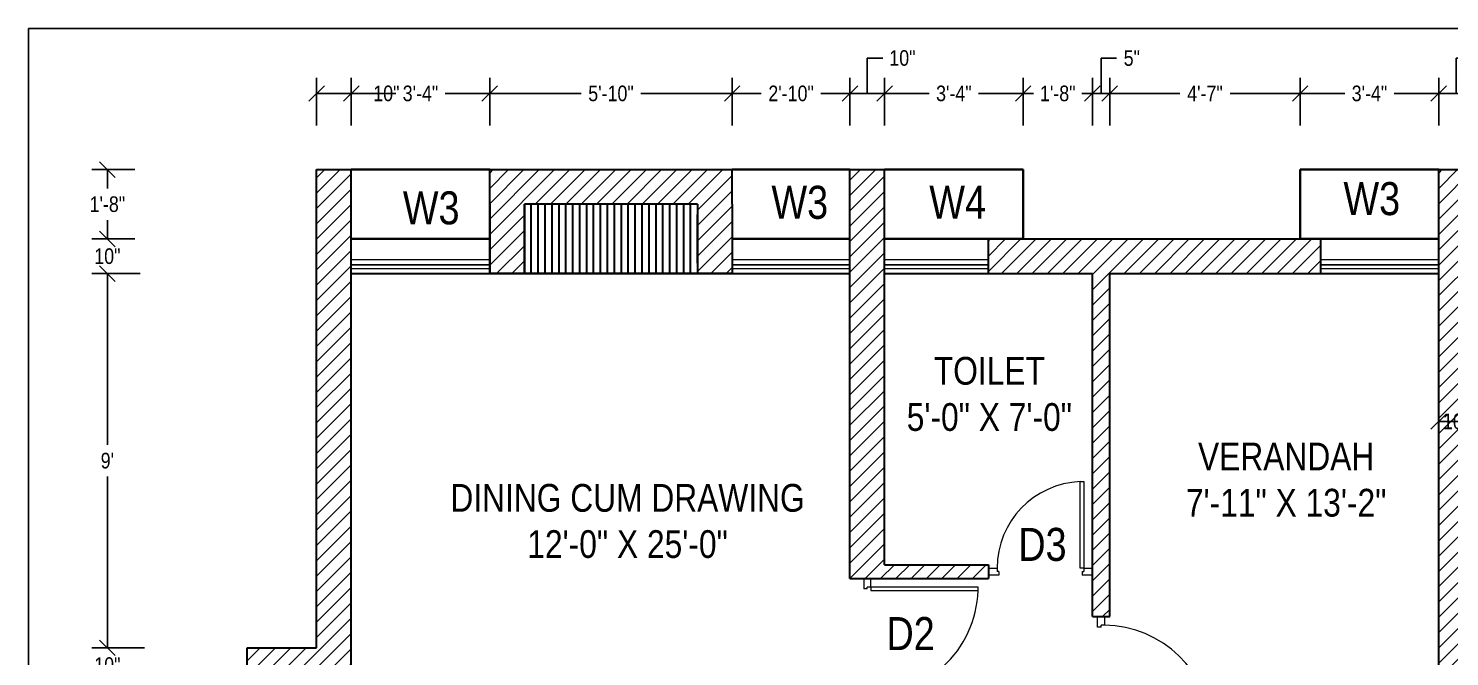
# Model space of a CAD drawing. Header units: inches. Extents: x 143414 to 144138, y 123102 to 123728.
# Drawn here: x 143414.2 to 143824.6, y 123547.1 to 123728.3 of the extents above; entities that cross this region are included whole.
import ezdxf

# ---------------------------------------------------------------- set-up
doc = ezdxf.new("R2010")
doc.units = ezdxf.units.IN
doc.header["$MEASUREMENT"] = 0
for name, color, linetype, lineweight in [('Dimention', 2, 'Continuous', 13), ('Door', 3, 'Continuous', 13), ('Hatch', 9, 'Continuous', 13), ('Lift', 1, 'Continuous', 40), ('Text', 6, 'Continuous', 13), ('Wall', 7, 'Continuous', 30), ('Window', 5, 'Continuous', 13)]:
    doc.layers.add(name, color=color, linetype=linetype, lineweight=lineweight)
doc.styles.add('AR_Arial Narrow', font='ARIALN.TTF')
doc.dimstyles.new('AR_1.0_20', dxfattribs={"dimscale": 25, "dimtxt": 0.18, "dimasz": 0.18, "dimexe": 0.18, "dimexo": 0.0625, "dimgap": 0.09, "dimtad": 0, "dimtih": 1, "dimtoh": 1, "dimdec": 3, "dimzin": 0, "dimdsep": 46, "dimlunit": 4, "dimtxsty": 'AR_Arial Narrow', "dimblk": 'OBLIQUE', "dimcen": 0.09, "dimadec": 0, "dimazin": 0, "dimtfac": 1, "dimtdec": 3, "dimtofl": 0, "dimtmove": 0, "dimatfit": 3, "dimfxl": 1, "dimtolj": 1, "dimtzin": 0, "dimarcsym": 0})

# ---------------------------------------------------------------- blocks, each defined once
blk = doc.blocks.new('_Oblique')
at = {"color": 0, "linetype": 'ByBlock', "lineweight": -2}
blk.add_line((-0.5, -0.5), (0.5, 0.5), dxfattribs=at)
blk = doc.blocks.new('*D21')
at = {"layer": 'Defpoints', "color": 0, "transparency": 16777216}
for p in [(143437.03, 123549.59), (143449.28, 123549.59), (143447.72, 123539.59)]:
    blk.add_point(p, dxfattribs=at)
at = {"layer": 'Dimention', "color": 0, "lineweight": -2, "transparency": 16777216}
for p, q in [((143437.03, 123549.59), (143437.03, 123554.09)), ((143447.72, 123549.59), (143432.53, 123549.59)), ((143446.15, 123539.59), (143432.53, 123539.59)), ((143437.03, 123539.59), (143437.03, 123535.09))]:
    blk.add_line(p, q, dxfattribs=at)
at = {"layer": 'Dimention', "color": 0, "lineweight": -2, "transparency": 16777216, "xscale": 4.5, "yscale": 4.5, "zscale": 4.5}
for p, rotation in [((143437.03, 123549.59), 270), ((143437.03, 123539.59), 90)]:
    blk.add_blockref('_Oblique', p, dxfattribs=dict(at, rotation=rotation))
at = {"layer": 'Dimention', "color": 0, "transparency": 16777216, "insert": (143437.03, 123544.59), "char_height": 4.5, "attachment_point": 5, "style": 'AR_Arial Narrow'}
blk.add_mtext('\\A1;10"', dxfattribs=at)
blk = doc.blocks.new('*D22')
at = {"layer": 'Defpoints', "color": 0, "transparency": 16777216}
for p in [(143437.03, 123657.59), (143448.09, 123657.59), (143447.72, 123549.59)]:
    blk.add_point(p, dxfattribs=at)
at = {"layer": 'Dimention', "color": 0, "lineweight": -2, "transparency": 16777216}
for p, q in [((143446.52, 123657.59), (143432.53, 123657.59)), ((143437.03, 123657.59), (143437.03, 123608.14)), ((143437.03, 123549.59), (143437.03, 123599.05)), ((143446.15, 123549.59), (143432.53, 123549.59))]:
    blk.add_line(p, q, dxfattribs=at)
at = {"layer": 'Dimention', "color": 0, "lineweight": -2, "transparency": 16777216, "xscale": 4.5, "yscale": 4.5, "zscale": 4.5}
for p, rotation in [((143437.03, 123657.59), 90), ((143437.03, 123549.59), 270)]:
    blk.add_blockref('_Oblique', p, dxfattribs=dict(at, rotation=rotation))
at = {"layer": 'Dimention', "color": 0, "transparency": 16777216, "insert": (143437.03, 123603.59), "char_height": 4.5, "attachment_point": 5, "style": 'AR_Arial Narrow'}
blk.add_mtext("\\A1;9'", dxfattribs=at)
blk = doc.blocks.new('*D23')
at = {"layer": 'Defpoints', "color": 0, "transparency": 16777216}
for p in [(143437.03, 123667.59), (143446.52, 123667.59), (143448.09, 123657.59)]:
    blk.add_point(p, dxfattribs=at)
at = {"layer": 'Dimention', "color": 0, "lineweight": -2, "transparency": 16777216}
for p, q in [((143437.03, 123667.59), (143437.03, 123672.09)), ((143444.96, 123667.59), (143432.53, 123667.59)), ((143446.52, 123657.59), (143432.53, 123657.59)), ((143437.03, 123657.59), (143437.03, 123653.09))]:
    blk.add_line(p, q, dxfattribs=at)
at = {"layer": 'Dimention', "color": 0, "lineweight": -2, "transparency": 16777216, "xscale": 4.5, "yscale": 4.5, "zscale": 4.5}
for p, rotation in [((143437.03, 123667.59), 270), ((143437.03, 123657.59), 90)]:
    blk.add_blockref('_Oblique', p, dxfattribs=dict(at, rotation=rotation))
at = {"layer": 'Dimention', "color": 0, "transparency": 16777216, "insert": (143437.03, 123662.59), "char_height": 4.5, "attachment_point": 5, "style": 'AR_Arial Narrow'}
blk.add_mtext('\\A1;10"', dxfattribs=at)
blk = doc.blocks.new('*D24')
at = {"layer": 'Defpoints', "color": 0, "transparency": 16777216}
for p in [(143437.03, 123687.59), (143446.52, 123687.59), (143446.52, 123667.59)]:
    blk.add_point(p, dxfattribs=at)
at = {"layer": 'Dimention', "color": 0, "lineweight": -2, "transparency": 16777216}
for p, q in [((143444.96, 123687.59), (143432.53, 123687.59)), ((143437.03, 123687.59), (143437.03, 123682.14)), ((143437.03, 123667.59), (143437.03, 123673.05)), ((143444.96, 123667.59), (143432.53, 123667.59))]:
    blk.add_line(p, q, dxfattribs=at)
at = {"layer": 'Dimention', "color": 0, "lineweight": -2, "transparency": 16777216, "xscale": 4.5, "yscale": 4.5, "zscale": 4.5}
for p, rotation in [((143437.03, 123687.59), 90), ((143437.03, 123667.59), 270)]:
    blk.add_blockref('_Oblique', p, dxfattribs=dict(at, rotation=rotation))
at = {"layer": 'Dimention', "color": 0, "transparency": 16777216, "insert": (143437.03, 123677.59), "char_height": 4.5, "attachment_point": 5, "style": 'AR_Arial Narrow'}
blk.add_mtext('\\A1;1\'-8"', dxfattribs=at)
blk = doc.blocks.new('*D38')
at = {"layer": 'Defpoints', "color": 0, "transparency": 16777216}
for p in [(143831.44, 123614.91), (143821.44, 123606.91), (143831.44, 123606.91)]:
    blk.add_point(p, dxfattribs=at)
at = {"layer": 'Dimention', "color": 0, "lineweight": -2, "transparency": 16777216}
for p, q in [((143821.44, 123608.47), (143821.44, 123619.41)), ((143831.44, 123608.47), (143831.44, 123619.41)), ((143821.44, 123614.91), (143831.44, 123614.91))]:
    blk.add_line(p, q, dxfattribs=at)
at = {"layer": 'Dimention', "color": 0, "lineweight": -2, "transparency": 16777216, "xscale": 4.5, "yscale": 4.5, "zscale": 4.5, "rotation": 180}
blk.add_blockref('_Oblique', (143821.44, 123614.91), dxfattribs=at)
at = {"layer": 'Dimention', "color": 0, "lineweight": -2, "transparency": 16777216, "xscale": 4.5, "yscale": 4.5, "zscale": 4.5}
blk.add_blockref('_Oblique', (143831.44, 123614.91), dxfattribs=at)
at = {"layer": 'Dimention', "color": 0, "transparency": 16777216, "insert": (143826.44, 123614.91), "char_height": 4.5, "attachment_point": 5, "style": 'AR_Arial Narrow'}
blk.add_mtext('\\A1;10"', dxfattribs=at)
blk = doc.blocks.new('*D44')
at = {"layer": 'Defpoints', "color": 0, "transparency": 16777216}
for p in [(143507.44, 123709.56), (143497.44, 123698.78), (143507.44, 123698.78)]:
    blk.add_point(p, dxfattribs=at)
at = {"layer": 'Dimention', "color": 0, "lineweight": -2, "transparency": 16777216}
for p, q in [((143497.44, 123700.35), (143497.44, 123714.06)), ((143507.44, 123700.35), (143507.44, 123714.06)), ((143497.44, 123709.56), (143507.44, 123709.56)), ((143507.44, 123709.56), (143511.94, 123709.56))]:
    blk.add_line(p, q, dxfattribs=at)
at = {"layer": 'Dimention', "color": 0, "lineweight": -2, "transparency": 16777216, "xscale": 4.5, "yscale": 4.5, "zscale": 4.5, "rotation": 180}
blk.add_blockref('_Oblique', (143497.44, 123709.56), dxfattribs=at)
at = {"layer": 'Dimention', "color": 0, "lineweight": -2, "transparency": 16777216, "xscale": 4.5, "yscale": 4.5, "zscale": 4.5}
blk.add_blockref('_Oblique', (143507.44, 123709.56), dxfattribs=at)
at = {"layer": 'Dimention', "color": 0, "transparency": 16777216, "insert": (143517.58, 123709.56), "char_height": 4.5, "attachment_point": 5, "style": 'AR_Arial Narrow'}
blk.add_mtext('\\A1;10"', dxfattribs=at)
blk = doc.blocks.new('*D45')
at = {"layer": 'Defpoints', "color": 0, "transparency": 16777216}
for p in [(143547.44, 123709.56), (143507.44, 123698.78), (143547.44, 123698.78)]:
    blk.add_point(p, dxfattribs=at)
at = {"layer": 'Dimention', "color": 0, "lineweight": -2, "transparency": 16777216}
for p, q in [((143507.44, 123700.35), (143507.44, 123714.06)), ((143547.44, 123700.35), (143547.44, 123714.06)), ((143507.44, 123709.56), (143520.28, 123709.56)), ((143547.44, 123709.56), (143534.6, 123709.56))]:
    blk.add_line(p, q, dxfattribs=at)
at = {"layer": 'Dimention', "color": 0, "lineweight": -2, "transparency": 16777216, "xscale": 4.5, "yscale": 4.5, "zscale": 4.5, "rotation": 180}
blk.add_blockref('_Oblique', (143507.44, 123709.56), dxfattribs=at)
at = {"layer": 'Dimention', "color": 0, "lineweight": -2, "transparency": 16777216, "xscale": 4.5, "yscale": 4.5, "zscale": 4.5}
blk.add_blockref('_Oblique', (143547.44, 123709.56), dxfattribs=at)
at = {"layer": 'Dimention', "color": 0, "transparency": 16777216, "insert": (143527.44, 123709.56), "char_height": 4.5, "attachment_point": 5, "style": 'AR_Arial Narrow'}
blk.add_mtext('\\A1;3\'-4"', dxfattribs=at)
blk = doc.blocks.new('*D46')
at = {"layer": 'Defpoints', "color": 0, "transparency": 16777216}
for p in [(143617.44, 123709.56), (143547.44, 123698.78), (143617.44, 123698.78)]:
    blk.add_point(p, dxfattribs=at)
at = {"layer": 'Dimention', "color": 0, "lineweight": -2, "transparency": 16777216}
for p, q in [((143547.44, 123700.35), (143547.44, 123714.06)), ((143617.44, 123700.35), (143617.44, 123714.06)), ((143547.44, 123709.56), (143573.85, 123709.56)), ((143617.44, 123709.56), (143591.04, 123709.56))]:
    blk.add_line(p, q, dxfattribs=at)
at = {"layer": 'Dimention', "color": 0, "lineweight": -2, "transparency": 16777216, "xscale": 4.5, "yscale": 4.5, "zscale": 4.5, "rotation": 180}
blk.add_blockref('_Oblique', (143547.44, 123709.56), dxfattribs=at)
at = {"layer": 'Dimention', "color": 0, "lineweight": -2, "transparency": 16777216, "xscale": 4.5, "yscale": 4.5, "zscale": 4.5}
blk.add_blockref('_Oblique', (143617.44, 123709.56), dxfattribs=at)
at = {"layer": 'Dimention', "color": 0, "transparency": 16777216, "insert": (143582.44, 123709.56), "char_height": 4.5, "attachment_point": 5, "style": 'AR_Arial Narrow'}
blk.add_mtext('\\A1;5\'-10"', dxfattribs=at)
blk = doc.blocks.new('*D47')
at = {"layer": 'Defpoints', "color": 0, "transparency": 16777216}
for p in [(143651.44, 123709.56), (143617.44, 123698.78), (143651.44, 123698.78)]:
    blk.add_point(p, dxfattribs=at)
at = {"layer": 'Dimention', "color": 0, "lineweight": -2, "transparency": 16777216}
for p, q in [((143617.44, 123700.35), (143617.44, 123714.06)), ((143651.44, 123700.35), (143651.44, 123714.06)), ((143617.44, 123709.56), (143625.82, 123709.56)), ((143651.44, 123709.56), (143643.07, 123709.56))]:
    blk.add_line(p, q, dxfattribs=at)
at = {"layer": 'Dimention', "color": 0, "lineweight": -2, "transparency": 16777216, "xscale": 4.5, "yscale": 4.5, "zscale": 4.5, "rotation": 180}
blk.add_blockref('_Oblique', (143617.44, 123709.56), dxfattribs=at)
at = {"layer": 'Dimention', "color": 0, "lineweight": -2, "transparency": 16777216, "xscale": 4.5, "yscale": 4.5, "zscale": 4.5}
blk.add_blockref('_Oblique', (143651.44, 123709.56), dxfattribs=at)
at = {"layer": 'Dimention', "color": 0, "transparency": 16777216, "insert": (143634.44, 123709.56), "char_height": 4.5, "attachment_point": 5, "style": 'AR_Arial Narrow'}
blk.add_mtext('\\A1;2\'-10"', dxfattribs=at)
blk = doc.blocks.new('*D48')
at = {"layer": 'Defpoints', "color": 0, "transparency": 16777216}
for p in [(143661.44, 123709.56), (143651.44, 123698.78), (143661.44, 123698.78)]:
    blk.add_point(p, dxfattribs=at)
at = {"layer": 'Dimention', "color": 0, "lineweight": -2, "transparency": 16777216}
for p, q in [((143656.44, 123709.56), (143656.44, 123719.78)), ((143656.44, 123719.78), (143660.94, 123719.78)), ((143651.44, 123700.35), (143651.44, 123714.06)), ((143661.44, 123700.35), (143661.44, 123714.06)), ((143651.44, 123709.56), (143661.44, 123709.56))]:
    blk.add_line(p, q, dxfattribs=at)
at = {"layer": 'Dimention', "color": 0, "lineweight": -2, "transparency": 16777216, "xscale": 4.5, "yscale": 4.5, "zscale": 4.5, "rotation": 180}
blk.add_blockref('_Oblique', (143651.44, 123709.56), dxfattribs=at)
at = {"layer": 'Dimention', "color": 0, "lineweight": -2, "transparency": 16777216, "xscale": 4.5, "yscale": 4.5, "zscale": 4.5}
blk.add_blockref('_Oblique', (143661.44, 123709.56), dxfattribs=at)
at = {"layer": 'Dimention', "color": 0, "transparency": 16777216, "insert": (143666.58, 123719.78), "char_height": 4.5, "attachment_point": 5, "style": 'AR_Arial Narrow'}
blk.add_mtext('\\A1;10"', dxfattribs=at)
blk = doc.blocks.new('*D49')
at = {"layer": 'Defpoints', "color": 0, "transparency": 16777216}
for p in [(143701.44, 123709.56), (143661.44, 123698.78), (143701.44, 123698.78)]:
    blk.add_point(p, dxfattribs=at)
at = {"layer": 'Dimention', "color": 0, "lineweight": -2, "transparency": 16777216}
for p, q in [((143661.44, 123700.35), (143661.44, 123714.06)), ((143701.44, 123700.35), (143701.44, 123714.06)), ((143661.44, 123709.56), (143674.28, 123709.56)), ((143701.44, 123709.56), (143688.6, 123709.56))]:
    blk.add_line(p, q, dxfattribs=at)
at = {"layer": 'Dimention', "color": 0, "lineweight": -2, "transparency": 16777216, "xscale": 4.5, "yscale": 4.5, "zscale": 4.5, "rotation": 180}
blk.add_blockref('_Oblique', (143661.44, 123709.56), dxfattribs=at)
at = {"layer": 'Dimention', "color": 0, "lineweight": -2, "transparency": 16777216, "xscale": 4.5, "yscale": 4.5, "zscale": 4.5}
blk.add_blockref('_Oblique', (143701.44, 123709.56), dxfattribs=at)
at = {"layer": 'Dimention', "color": 0, "transparency": 16777216, "insert": (143681.44, 123709.56), "char_height": 4.5, "attachment_point": 5, "style": 'AR_Arial Narrow'}
blk.add_mtext('\\A1;3\'-4"', dxfattribs=at)
blk = doc.blocks.new('*D50')
at = {"layer": 'Defpoints', "color": 0, "transparency": 16777216}
for p in [(143721.44, 123709.56), (143701.44, 123698.78), (143721.44, 123698.78)]:
    blk.add_point(p, dxfattribs=at)
at = {"layer": 'Dimention', "color": 0, "lineweight": -2, "transparency": 16777216}
for p, q in [((143701.44, 123700.35), (143701.44, 123714.06)), ((143721.44, 123700.35), (143721.44, 123714.06)), ((143701.44, 123709.56), (143704.46, 123709.56)), ((143721.44, 123709.56), (143718.43, 123709.56))]:
    blk.add_line(p, q, dxfattribs=at)
at = {"layer": 'Dimention', "color": 0, "lineweight": -2, "transparency": 16777216, "xscale": 4.5, "yscale": 4.5, "zscale": 4.5, "rotation": 180}
blk.add_blockref('_Oblique', (143701.44, 123709.56), dxfattribs=at)
at = {"layer": 'Dimention', "color": 0, "lineweight": -2, "transparency": 16777216, "xscale": 4.5, "yscale": 4.5, "zscale": 4.5}
blk.add_blockref('_Oblique', (143721.44, 123709.56), dxfattribs=at)
at = {"layer": 'Dimention', "color": 0, "transparency": 16777216, "insert": (143711.44, 123709.56), "char_height": 4.5, "attachment_point": 5, "style": 'AR_Arial Narrow'}
blk.add_mtext('\\A1;1\'-8"', dxfattribs=at)
blk = doc.blocks.new('*D51')
at = {"layer": 'Defpoints', "color": 0, "transparency": 16777216}
for p in [(143726.44, 123709.56), (143721.44, 123698.78), (143726.44, 123698.78)]:
    blk.add_point(p, dxfattribs=at)
at = {"layer": 'Dimention', "color": 0, "lineweight": -2, "transparency": 16777216}
for p, q in [((143723.94, 123709.56), (143723.94, 123719.76)), ((143723.94, 123719.76), (143728.44, 123719.76)), ((143721.44, 123700.35), (143721.44, 123714.06)), ((143726.44, 123700.35), (143726.44, 123714.06)), ((143721.44, 123709.56), (143726.44, 123709.56))]:
    blk.add_line(p, q, dxfattribs=at)
at = {"layer": 'Dimention', "color": 0, "lineweight": -2, "transparency": 16777216, "xscale": 4.5, "yscale": 4.5, "zscale": 4.5, "rotation": 180}
blk.add_blockref('_Oblique', (143721.44, 123709.56), dxfattribs=at)
at = {"layer": 'Dimention', "color": 0, "lineweight": -2, "transparency": 16777216, "xscale": 4.5, "yscale": 4.5, "zscale": 4.5}
blk.add_blockref('_Oblique', (143726.44, 123709.56), dxfattribs=at)
at = {"layer": 'Dimention', "color": 0, "transparency": 16777216, "insert": (143732.82, 123719.76), "char_height": 4.5, "attachment_point": 5, "style": 'AR_Arial Narrow'}
blk.add_mtext('\\A1;5"', dxfattribs=at)
blk = doc.blocks.new('*D52')
at = {"layer": 'Defpoints', "color": 0, "transparency": 16777216}
for p in [(143781.44, 123709.56), (143726.44, 123698.78), (143781.44, 123698.78)]:
    blk.add_point(p, dxfattribs=at)
at = {"layer": 'Dimention', "color": 0, "lineweight": -2, "transparency": 16777216}
for p, q in [((143726.44, 123700.35), (143726.44, 123714.06)), ((143781.44, 123700.35), (143781.44, 123714.06)), ((143726.44, 123709.56), (143746.71, 123709.56)), ((143781.44, 123709.56), (143761.18, 123709.56))]:
    blk.add_line(p, q, dxfattribs=at)
at = {"layer": 'Dimention', "color": 0, "lineweight": -2, "transparency": 16777216, "xscale": 4.5, "yscale": 4.5, "zscale": 4.5, "rotation": 180}
blk.add_blockref('_Oblique', (143726.44, 123709.56), dxfattribs=at)
at = {"layer": 'Dimention', "color": 0, "lineweight": -2, "transparency": 16777216, "xscale": 4.5, "yscale": 4.5, "zscale": 4.5}
blk.add_blockref('_Oblique', (143781.44, 123709.56), dxfattribs=at)
at = {"layer": 'Dimention', "color": 0, "transparency": 16777216, "insert": (143753.94, 123709.56), "char_height": 4.5, "attachment_point": 5, "style": 'AR_Arial Narrow'}
blk.add_mtext('\\A1;4\'-7"', dxfattribs=at)
blk = doc.blocks.new('*D53')
at = {"layer": 'Defpoints', "color": 0, "transparency": 16777216}
for p in [(143821.44, 123709.56), (143781.44, 123698.78), (143821.44, 123698.78)]:
    blk.add_point(p, dxfattribs=at)
at = {"layer": 'Dimention', "color": 0, "lineweight": -2, "transparency": 16777216}
for p, q in [((143781.44, 123700.35), (143781.44, 123714.06)), ((143821.44, 123700.35), (143821.44, 123714.06)), ((143781.44, 123709.56), (143794.28, 123709.56)), ((143821.44, 123709.56), (143808.6, 123709.56))]:
    blk.add_line(p, q, dxfattribs=at)
at = {"layer": 'Dimention', "color": 0, "lineweight": -2, "transparency": 16777216, "xscale": 4.5, "yscale": 4.5, "zscale": 4.5, "rotation": 180}
blk.add_blockref('_Oblique', (143781.44, 123709.56), dxfattribs=at)
at = {"layer": 'Dimention', "color": 0, "lineweight": -2, "transparency": 16777216, "xscale": 4.5, "yscale": 4.5, "zscale": 4.5}
blk.add_blockref('_Oblique', (143821.44, 123709.56), dxfattribs=at)
at = {"layer": 'Dimention', "color": 0, "transparency": 16777216, "insert": (143801.44, 123709.56), "char_height": 4.5, "attachment_point": 5, "style": 'AR_Arial Narrow'}
blk.add_mtext('\\A1;3\'-4"', dxfattribs=at)
blk = doc.blocks.new('*D54')
at = {"layer": 'Defpoints', "color": 0, "transparency": 16777216}
for p in [(143831.44, 123709.56), (143821.44, 123698.78), (143831.44, 123698.78)]:
    blk.add_point(p, dxfattribs=at)
at = {"layer": 'Dimention', "color": 0, "lineweight": -2, "transparency": 16777216}
for p, q in [((143826.44, 123709.56), (143826.44, 123719.78)), ((143826.44, 123719.78), (143830.94, 123719.78)), ((143821.44, 123700.35), (143821.44, 123714.06)), ((143831.44, 123700.35), (143831.44, 123714.06)), ((143821.44, 123709.56), (143831.44, 123709.56))]:
    blk.add_line(p, q, dxfattribs=at)
at = {"layer": 'Dimention', "color": 0, "lineweight": -2, "transparency": 16777216, "xscale": 4.5, "yscale": 4.5, "zscale": 4.5, "rotation": 180}
blk.add_blockref('_Oblique', (143821.44, 123709.56), dxfattribs=at)
at = {"layer": 'Dimention', "color": 0, "lineweight": -2, "transparency": 16777216, "xscale": 4.5, "yscale": 4.5, "zscale": 4.5}
blk.add_blockref('_Oblique', (143831.44, 123709.56), dxfattribs=at)
at = {"layer": 'Dimention', "color": 0, "transparency": 16777216, "insert": (143836.58, 123719.78), "char_height": 4.5, "attachment_point": 5, "style": 'AR_Arial Narrow'}
blk.add_mtext('\\A1;10"', dxfattribs=at)

msp = doc.modelspace()

# ---------------------------------------------------------------- hatches: boundary and pattern name
at = {"layer": 'Hatch'}
h = msp.add_hatch(dxfattribs=at)
h.set_pattern_fill('ANSI31', color=256, scale=25)
h.paths.add_polyline_path([(143507.4422, 123687.5943), (143497.4422, 123687.5943), (143497.4422, 123549.5943), (143477.4422, 123549.5943), (143477.4422, 123539.5943), (143497.4422, 123539.5943), (143507.4422, 123539.5943)])
h.paths.add_polyline_path([(143617.4422, 123687.5943), (143547.4422, 123687.5943), (143547.4422, 123677.5943), (143547.4422, 123657.5943), (143557.4422, 123657.5943), (143557.4422, 123677.5943), (143607.4422, 123677.5943), (143607.4422, 123657.5943), (143617.4422, 123657.5943), (143617.4422, 123661.5943), (143617.4422, 123677.5943)])
h.paths.add_polyline_path([(143507.4422, 123499.5943), (143503.4422, 123499.5943), (143497.4422, 123499.5943), (143477.4422, 123499.5943), (143477.4422, 123489.5943), (143497.4422, 123489.5943), (143507.4422, 123489.5943)])
h.paths.add_polyline_path([(143507.4422, 123449.5943), (143497.4422, 123449.5943), (143477.4422, 123449.5943), (143477.4422, 123439.5943), (143497.4422, 123439.5943), (143497.4422, 123347.5943), (143507.4422, 123347.5943), (143507.4422, 123351.5943)])
h.paths.add_polyline_path([(143611.4422, 123357.5943), (143567.4422, 123357.5943), (143567.4422, 123347.5943), (143611.4422, 123347.5943)])
h.paths.add_polyline_path([(143901.4422, 123277.5943), (143901.4422, 123297.5943), (143891.4422, 123297.5943), (143891.4422, 123277.5943), (143831.4422, 123277.5943), (143831.4422, 123297.5943), (143821.4422, 123297.5943), (143821.4422, 123277.5943), (143821.4422, 123267.5943), (143901.4422, 123267.5943)])
h.paths.add_polyline_path([(144001.4422, 123499.5943), (143991.4422, 123499.5943), (143991.4422, 123267.5943), (144001.4422, 123267.5943)])
h.paths.add_polyline_path([(143787.4422, 123667.5943), (143691.4422, 123667.5943), (143691.4422, 123657.5943), (143721.4422, 123657.5943), (143721.4422, 123558.5943), (143726.4422, 123558.5943), (143726.4422, 123657.5943), (143787.4422, 123657.5943)], flags=17)
h.paths.add_polyline_path([(143661.4422, 123687.5943), (143651.4422, 123687.5943), (143651.4422, 123569.5943), (143661.4422, 123569.5943), (143691.4422, 123569.5943), (143691.4422, 123573.5943), (143661.4422, 123573.5943)], flags=17)
h.paths.add_polyline_path([(143721.4422, 123357.5943), (143721.4422, 123347.5943), (143821.4422, 123347.5943), (143821.4422, 123337.5943), (143831.4422, 123337.5943), (143831.4422, 123489.5943), (143861.4422, 123489.5943), (143861.4422, 123499.5943), (143831.4422, 123499.5943), (143831.4422, 123575.5943), (143861.4422, 123575.5943), (143861.4422, 123585.5943), (143831.4422, 123585.5943), (143831.4422, 123687.5943), (143821.4422, 123687.5943), (143821.4422, 123499.5943), (143726.4422, 123499.5943), (143726.4422, 123513.5943), (143726.4422, 123522.5943), (143721.4422, 123522.5943), (143721.4422, 123499.5943), (143721.4422, 123489.5943), (143821.4422, 123489.5943), (143821.4422, 123357.5943)])
h.paths.add_polyline_path([(143661.4422, 123347.5943), (143661.4422, 123499.5943), (143661.4422, 123533.5943), (143651.4422, 123533.5943), (143651.4422, 123347.5943)])

# ---------------------------------------------------------------- linework, layer by layer
msp.add_lwpolyline([(143414.2412, 123728.3323), (144138.1236, 123728.3323), (144138.1236, 123101.879), (143414.2412, 123101.879)], close=True)
at = {"layer": 'Door'}
for p, q in [((143691.4422, 123570.5943), (143691.4422, 123572.5943)), ((143691.4422, 123572.5943), (143693.9422, 123572.5943)), ((143694.4422, 123570.5943), (143691.4422, 123570.5943)), ((143693.9422, 123572.5943), (143693.9422, 123571.5943)), ((143694.4422, 123571.5943), (143693.9422, 123571.5943)), ((143694.4422, 123571.5943), (143694.4422, 123570.5943)), ((143718.4422, 123571.5943), (143718.9422, 123571.5943)), ((143718.4422, 123571.5943), (143718.4422, 123570.5943)), ((143721.4422, 123570.5943), (143718.4422, 123570.5943)), ((143718.9422, 123572.5943), (143721.4422, 123572.5943)), ((143718.9422, 123572.5943), (143718.9422, 123571.5943)), ((143721.4422, 123572.5943), (143721.4422, 123570.5943)), ((143655.4422, 123569.5943), (143655.4422, 123566.5943)), ((143657.4422, 123569.5943), (143655.4422, 123569.5943)), ((143656.4422, 123566.5943), (143655.4422, 123566.5943)), ((143656.4422, 123566.5943), (143656.4422, 123567.0943)), ((143657.4422, 123567.0943), (143656.4422, 123567.0943)), ((143657.4422, 123567.0943), (143657.4422, 123569.5943)), ((143722.9422, 123555.5943), (143722.9422, 123558.5943)), ((143722.9422, 123558.5943), (143724.9422, 123558.5943)), ((143724.9422, 123558.5943), (143724.9422, 123556.0943)), ((143723.9422, 123555.5943), (143722.9422, 123555.5943)), ((143723.9422, 123555.5943), (143723.9422, 123556.0943)), ((143724.9422, 123556.0943), (143723.9422, 123556.0943))]:
    msp.add_line(p, q, dxfattribs=at)
for points in [[(143717.9422, 123572.5943), (143717.9422, 123597.5943), (143718.9422, 123597.5943), (143718.9422, 123572.5943)], [(143657.4422, 123566.0943), (143688.4422, 123566.0943), (143688.4422, 123567.0943), (143657.4422, 123567.0943)]]:
    msp.add_lwpolyline(points, close=True, dxfattribs=at)
for centre, radius, start, end in [((143718.9422, 123572.5943), 25, 92.292443, 180), ((143657.4422, 123567.0943), 31, 266.300929, 358.151428), ((143724.6843, 123524.8279), 31.2674, 2.321127, 89.527445)]:
    msp.add_arc(centre, radius, start, end, dxfattribs=at)
at = {"layer": 'Lift'}
for p, q in [((143507.4422, 123687.5943), (143547.4422, 123687.5943)), ((143617.4422, 123687.5943), (143651.4422, 123687.5943)), ((143661.4422, 123687.5943), (143701.4422, 123687.5943)), ((143701.4422, 123687.5943), (143701.4422, 123667.5943)), ((143781.4422, 123687.5943), (143821.4422, 123687.5943)), ((143781.4422, 123687.5943), (143781.4422, 123667.5943)), ((143547.4422, 123667.5943), (143507.4422, 123667.5943)), ((143651.4422, 123667.5943), (143617.4422, 123667.5943)), ((143701.4422, 123667.5943), (143661.4422, 123667.5943)), ((143821.4422, 123667.5943), (143781.4422, 123667.5943)), ((143607.4422, 123657.5943), (143557.4422, 123657.5943))]:
    msp.add_line(p, q, dxfattribs=at)
at = {"layer": 'Wall'}
for p, q in [((143497.4422, 123687.5943), (143701.4422, 123687.5943)), ((143497.4422, 123549.5943), (143497.4422, 123687.5943)), ((143507.4422, 123347.5943), (143507.4422, 123687.5943)), ((143547.4422, 123677.5943), (143547.4422, 123687.5943)), ((143617.4422, 123677.5943), (143617.4422, 123687.5943)), ((143651.4422, 123687.5943), (143661.4422, 123687.5943)), ((143651.4422, 123569.5943), (143651.4422, 123687.5943)), ((143661.4422, 123573.5943), (143661.4422, 123687.5943)), ((143781.4422, 123687.5943), (143831.4422, 123687.5943)), ((143821.4422, 123687.5943), (143831.4422, 123687.5943)), ((143821.4422, 123499.5943), (143821.4422, 123687.5943)), ((143547.4422, 123677.5943), (143547.4422, 123657.5943)), ((143547.4422, 123657.5943), (143547.4422, 123677.5943)), ((143607.4422, 123677.5943), (143557.4422, 123677.5943)), ((143557.4422, 123677.5943), (143557.4422, 123657.5943)), ((143557.4422, 123657.5943), (143557.4422, 123677.5943)), ((143559.4422, 123657.5943), (143559.4422, 123677.5943)), ((143561.4422, 123657.5943), (143561.4422, 123677.5943)), ((143563.4422, 123657.5943), (143563.4422, 123677.5943)), ((143565.4422, 123657.5943), (143565.4422, 123677.5943)), ((143567.4422, 123657.5943), (143567.4422, 123677.5943)), ((143569.4422, 123657.5943), (143569.4422, 123677.5943)), ((143571.4422, 123657.5943), (143571.4422, 123677.5943)), ((143573.4422, 123657.5943), (143573.4422, 123677.5943)), ((143575.4422, 123657.5943), (143575.4422, 123677.5943)), ((143577.4422, 123657.5943), (143577.4422, 123677.5943)), ((143579.4422, 123657.5943), (143579.4422, 123677.5943)), ((143581.4422, 123657.5943), (143581.4422, 123677.5943)), ((143583.4422, 123657.5943), (143583.4422, 123677.5943)), ((143585.4422, 123657.5943), (143585.4422, 123677.5943)), ((143585.4422, 123657.5943), (143585.4422, 123677.5943)), ((143587.4422, 123657.5943), (143587.4422, 123677.5943)), ((143587.4422, 123657.5943), (143587.4422, 123677.5943)), ((143589.4422, 123657.5943), (143589.4422, 123677.5943)), ((143589.4422, 123657.5943), (143589.4422, 123677.5943)), ((143591.4422, 123657.5943), (143591.4422, 123677.5943)), ((143591.4422, 123657.5943), (143591.4422, 123677.5943)), ((143593.4422, 123657.5943), (143593.4422, 123677.5943)), ((143593.4422, 123657.5943), (143593.4422, 123677.5943)), ((143595.4422, 123657.5943), (143595.4422, 123677.5943)), ((143597.4422, 123657.5943), (143597.4422, 123677.5943)), ((143599.4422, 123657.5943), (143599.4422, 123677.5943)), ((143601.4422, 123657.5943), (143601.4422, 123677.5943)), ((143603.4422, 123657.5943), (143603.4422, 123677.5943)), ((143605.4422, 123657.5943), (143605.4422, 123677.5943)), ((143607.4422, 123677.5943), (143607.4422, 123657.5943)), ((143617.4422, 123677.5943), (143617.4422, 123657.5943)), ((143607.4422, 123660.5943), (143607.4422, 123674.5943)), ((143507.4422, 123667.5943), (143547.4422, 123667.5943)), ((143507.4422, 123657.5943), (143507.4422, 123667.5943)), ((143617.4422, 123667.5943), (143651.4422, 123667.5943)), ((143661.4422, 123667.5943), (143821.4422, 123667.5943)), ((143691.4422, 123657.5943), (143691.4422, 123667.5943)), ((143787.4422, 123657.5943), (143787.4422, 123667.5943)), ((143507.4422, 123657.5943), (143651.4422, 123657.5943)), ((143557.4422, 123657.5943), (143547.4422, 123657.5943)), ((143617.4422, 123657.5943), (143607.4422, 123657.5943)), ((143661.4422, 123657.5943), (143721.4422, 123657.5943)), ((143721.4422, 123558.5943), (143721.4422, 123657.5943)), ((143726.4422, 123558.5943), (143726.4422, 123657.5943)), ((143726.4422, 123657.5943), (143821.4422, 123657.5943)), ((143661.4422, 123573.5943), (143691.4422, 123573.5943)), ((143691.4422, 123573.5943), (143691.4422, 123569.5943)), ((143651.4422, 123569.5943), (143691.4422, 123569.5943)), ((143651.4422, 123569.5943), (143661.4422, 123569.5943)), ((143721.4422, 123558.5943), (143726.4422, 123558.5943)), ((143477.4422, 123539.5943), (143477.4422, 123549.5943)), ((143477.4422, 123549.5943), (143497.4422, 123549.5943))]:
    msp.add_line(p, q, dxfattribs=at)
at = {"layer": 'Window'}
for p, q in [((143547.4422, 123661.5943), (143507.4422, 123661.5943)), ((143507.4422, 123661.5943), (143507.4422, 123657.5943)), ((143507.4422, 123660.0943), (143547.4422, 123660.0943)), ((143547.4422, 123660.0943), (143507.4422, 123660.0943)), ((143547.4422, 123661.5943), (143547.4422, 123657.5943)), ((143651.4422, 123661.5943), (143617.4422, 123661.5943)), ((143617.4422, 123661.5943), (143617.4422, 123657.5943)), ((143617.4422, 123660.0943), (143651.4422, 123660.0943)), ((143651.4422, 123660.0943), (143617.4422, 123660.0943)), ((143651.4422, 123661.5943), (143651.4422, 123657.5943)), ((143691.4422, 123661.5943), (143661.4422, 123661.5943)), ((143661.4422, 123661.5943), (143661.4422, 123657.5943)), ((143661.4422, 123660.0943), (143691.4422, 123660.0943)), ((143691.4422, 123660.0943), (143661.4422, 123660.0943)), ((143691.4422, 123661.5943), (143691.4422, 123657.5943)), ((143821.4422, 123661.5943), (143787.4422, 123661.5943)), ((143787.4422, 123661.5943), (143787.4422, 123657.5943)), ((143787.4422, 123660.0943), (143821.4422, 123660.0943)), ((143821.4422, 123660.0943), (143787.4422, 123660.0943)), ((143821.4422, 123661.5943), (143821.4422, 123657.5943)), ((143507.4422, 123659.0943), (143547.4422, 123659.0943)), ((143507.4422, 123657.5943), (143547.4422, 123657.5943)), ((143617.4422, 123659.0943), (143651.4422, 123659.0943)), ((143617.4422, 123657.5943), (143651.4422, 123657.5943)), ((143661.4422, 123659.0943), (143691.4422, 123659.0943)), ((143661.4422, 123657.5943), (143691.4422, 123657.5943)), ((143787.4422, 123659.0943), (143821.4422, 123659.0943)), ((143787.4422, 123657.5943), (143821.4422, 123657.5943))]:
    msp.add_line(p, q, dxfattribs=at)

# ---------------------------------------------------------------- texts
at = {"layer": 'Dimention', "char_height": 8, "attachment_point": 1, "style": 'AR_Arial Narrow'}
for s, width, insert in [('\\pxqc;TOILET\\P5\'-0" X 7\'-0"', 62.119084, (143660.6269, 123633.5426)), ('\\pxqc;VERANDAH\\P7\'-11" X 13\'-2"', 98.786681, (143727.993, 123608.8127)), ('\\pxqc;DINING CUM DRAWING \\P12\'-0" X 25\'-0"', 146.539831, (143513.9565, 123596.8741))]:
    msp.add_mtext_dynamic_manual_height_columns(s, width=width, gutter_width=10, heights=[0], dxfattribs=dict(at, insert=insert))
at = {"layer": 'Text', "style": 'AR_Arial Narrow'}
for s, p in [('W3', (143522.3574, 123671.8038)), ('W3', (143628.778, 123673.3991)), ('W4', (143674.3567, 123673.3991)), ('W3', (143793.934, 123674.4716)), ('D3', (143700.0512, 123574.6864)), ('D2', (143661.9795, 123548.9471))]:
    msp.add_text(s, height=9.52216, dxfattribs=at).set_placement(p)

# ---------------------------------------------------------------- dimensions: what is measured, and where the dimension line sits
at = {"layer": 'Dimention'}
for base, p1, p2, picture, middle in [((143661.4422, 123709.5598), (143651.4422, 123698.7828), (143661.4422, 123698.7828), '*D48', (143663.1922, 123719.7799)), ((143726.4422, 123709.5598), (143721.4422, 123698.7828), (143726.4422, 123698.7828), '*D51', (143730.6922, 123719.7615)), ((143831.4422, 123709.5598), (143821.4422, 123698.7828), (143831.4422, 123698.7828), '*D54', (143833.1922, 123719.7799)), ((143547.4422, 123709.5598), (143507.4422, 123698.7828), (143547.4422, 123698.7828), '*D45', (143527.4422, 123709.5598)), ((143617.4422, 123709.5598), (143547.4422, 123698.7828), (143617.4422, 123698.7828), '*D46', (143582.4422, 123709.5598)), ((143651.4422, 123709.5598), (143617.4422, 123698.7828), (143651.4422, 123698.7828), '*D47', (143634.4422, 123709.5598)), ((143701.4422, 123709.5598), (143661.4422, 123698.7828), (143701.4422, 123698.7828), '*D49', (143681.4422, 123709.5598)), ((143721.4422, 123709.5598), (143701.4422, 123698.7828), (143721.4422, 123698.7828), '*D50', (143711.4422, 123709.5598)), ((143781.4422, 123709.5598), (143726.4422, 123698.7828), (143781.4422, 123698.7828), '*D52', (143753.9422, 123709.5598)), ((143821.4422, 123709.5598), (143781.4422, 123698.7828), (143821.4422, 123698.7828), '*D53', (143801.4422, 123709.5598))]:
    dim = msp.add_linear_dim(base=base, p1=p1, p2=p2, dimstyle='AR_1.0_20', override={"dimtmove": 1}, dxfattribs=at)
    dim.commit()
    dim.dimension.update_dxf_attribs({"geometry": picture, "text_midpoint": middle})
dim = msp.add_linear_dim(base=(143507.4422, 123709.5598), p1=(143497.4422, 123698.7828), p2=(143507.4422, 123698.7828), dimstyle='AR_1.0_20', dxfattribs=at)
dim.commit()
dim.dimension.update_dxf_attribs({"geometry": '*D44', "text_midpoint": (143517.5764, 123709.5598)})
for base, p1, p2, picture, middle in [((143437.0319, 123687.5943), (143446.5227, 123667.5943), (143446.5227, 123687.5943), '*D24', (143437.0319, 123677.5943)), ((143437.0319, 123667.5943), (143448.0852, 123657.5943), (143446.5227, 123667.5943), '*D23', (143437.0319, 123662.5943)), ((143437.0319, 123657.5943), (143447.7154, 123549.5943), (143448.0852, 123657.5943), '*D22', (143437.0319, 123603.5943)), ((143437.0319, 123549.5943), (143447.7154, 123539.5943), (143449.2779, 123549.5943), '*D21', (143437.0319, 123544.5943))]:
    dim = msp.add_linear_dim(base=base, p1=p1, p2=p2, angle=90, dimstyle='AR_1.0_20', override={"dimtmove": 1}, dxfattribs=at)
    dim.commit()
    dim.dimension.update_dxf_attribs({"geometry": picture, "text_midpoint": middle})
dim = msp.add_linear_dim(base=(143831.4422, 123614.906), p1=(143821.4422, 123606.906), p2=(143831.4422, 123606.906), dimstyle='AR_1.0_20', dxfattribs=at)
dim.commit()
dim.dimension.update_dxf_attribs({"geometry": '*D38', "text_midpoint": (143826.4422, 123614.906), "dimtype": 160})

doc.saveas('drawing.dxf')
